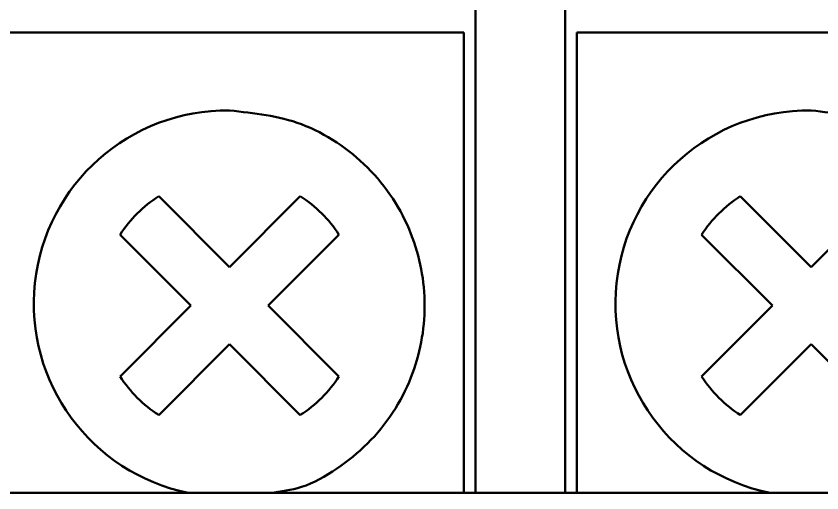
# Model space of a CAD drawing. Header units: millimetres. Extents: x 3520 to 8864, y 403 to 1747.
# Drawn here: x 5633.014 to 5634.253, y 876.623 to 877.356 of the extents above; entities that cross this region are included whole.
import ezdxf

# ---------------------------------------------------------------- set-up
doc = ezdxf.new("R2010")
doc.units = ezdxf.units.MM
doc.layers.add('main', color=5, linetype='Continuous', lineweight=50)

msp = doc.modelspace()

# ---------------------------------------------------------------- linework, layer by layer
at = {"layer": 'main', "color": 0, "linetype": 'Continuous'}
for p, q in [((5633.7199, 877.4393, 1518.358), (5633.7199, 877.3193, 1518.358)), ((5633.8579, 877.3193, 1518.358), (5633.8579, 877.4393, 1518.358)), ((5633.7019, 877.3313, 1518.358), (5632.9819, 877.3313, 1518.358)), ((5633.7019, 876.9113, 1518.358), (5633.7019, 877.3313, 1518.358)), ((5634.5959, 877.3313, 1518.358), (5633.8759, 877.3313, 1518.358)), ((5633.8759, 877.3313, 1518.358), (5633.8759, 876.9113, 1518.358)), ((5633.7199, 877.3193, 1518.358), (5633.7199, 876.6232, 1518.358)), ((5633.8579, 876.6232, 1518.358), (5633.8579, 877.3193, 1518.358)), ((5633.233, 877.0795, 1518.358), (5633.3419, 876.9706, 1518.358)), ((5633.3419, 876.9706, 1518.358), (5633.4507, 877.0795, 1518.358)), ((5634.127, 877.0795, 1518.358), (5634.2359, 876.9706, 1518.358)), ((5634.2359, 876.9706, 1518.358), (5634.3447, 877.0795, 1518.358)), ((5633.2825, 876.9113, 1518.358), (5633.1736, 877.0201, 1518.358)), ((5633.5101, 877.0201, 1518.358), (5633.4013, 876.9113, 1518.358)), ((5634.1765, 876.9113, 1518.358), (5634.0676, 877.0201, 1518.358)), ((5633.1736, 876.8024, 1518.358), (5633.2825, 876.9113, 1518.358)), ((5633.4013, 876.9113, 1518.358), (5633.5101, 876.8024, 1518.358)), ((5633.7019, 876.6232, 1518.358), (5633.7019, 876.9113, 1518.358)), ((5633.8759, 876.9113, 1518.358), (5633.8759, 876.6232, 1518.358)), ((5634.0676, 876.8024, 1518.358), (5634.1765, 876.9113, 1518.358)), ((5633.3419, 876.8519, 1518.358), (5633.233, 876.743, 1518.358)), ((5633.4507, 876.743, 1518.358), (5633.3419, 876.8519, 1518.358)), ((5634.2359, 876.8519, 1518.358), (5634.127, 876.743, 1518.358)), ((5634.3447, 876.743, 1518.358), (5634.2359, 876.8519, 1518.358)), ((5628.6679, 876.6232, 1518.358), (5635.7479, 876.6232, 1518.358))]:
    msp.add_line(p, q, dxfattribs=at)
for centre, radius, start, end in [((5633.3381, 876.9143, 1518.358), 0.297, 89.2641, 258.5219), ((5634.2321, 876.9143, 1518.358), 0.297, 89.2641, 258.5219), ((5633.3419, 876.9113, 1518.358), 0.2004, 122.9031, 147.0969), ((5633.3419, 876.9113, 1518.358), 0.2004, 32.9031, 57.0969), ((5634.2359, 876.9113, 1518.358), 0.2004, 122.9031, 147.0969), ((5633.3419, 876.9113, 1518.358), 0.2004, 212.9031, 237.0969), ((5633.3419, 876.9113, 1518.358), 0.2004, 302.9031, 327.0969), ((5634.2359, 876.9113, 1518.358), 0.2004, 212.9031, 237.0969)]:
    msp.add_arc(centre, radius, start, end, dxfattribs=at)
for points in [[(5633.3419, 877.2113, 1518.358), (5633.3796, 877.2072, 1518.358), (5633.4379, 877.201, 1518.358), (5633.5078, 877.1636, 1518.358), (5633.5555, 877.1249, 1518.358), (5633.5945, 877.0771, 1518.358), (5633.6306, 877.0072, 1518.358), (5633.6492, 876.9113, 1518.358), (5633.6306, 876.8152, 1518.358), (5633.5945, 876.7454, 1518.358), (5633.5555, 876.6975, 1518.358), (5633.5076, 876.6593, 1518.358), (5633.4574, 876.6302, 1518.358), (5633.4209, 876.6254, 1518.358), (5633.4048, 876.6232, 1518.358)], [(5634.2359, 877.2113, 1518.358), (5634.2736, 877.2072, 1518.358), (5634.3319, 877.201, 1518.358), (5634.4018, 877.1636, 1518.358), (5634.4495, 877.1249, 1518.358), (5634.4885, 877.0771, 1518.358), (5634.5246, 877.0072, 1518.358), (5634.5432, 876.9113, 1518.358), (5634.5246, 876.8152, 1518.358), (5634.4885, 876.7454, 1518.358), (5634.4495, 876.6975, 1518.358), (5634.4016, 876.6593, 1518.358), (5634.3514, 876.6302, 1518.358), (5634.3149, 876.6254, 1518.358), (5634.2988, 876.6232, 1518.358)]]:
    msp.add_open_spline(points, degree=3, knots=[0, 0, 0, 0, 0.128485, 0.1984293, 0.2683, 0.3382439, 0.4081143, 0.5365991, 0.665084, 0.7350283, 0.8048991, 0.8748431, 0.9447136, 1, 1, 1, 1], dxfattribs=at)

doc.saveas('drawing.dxf')
